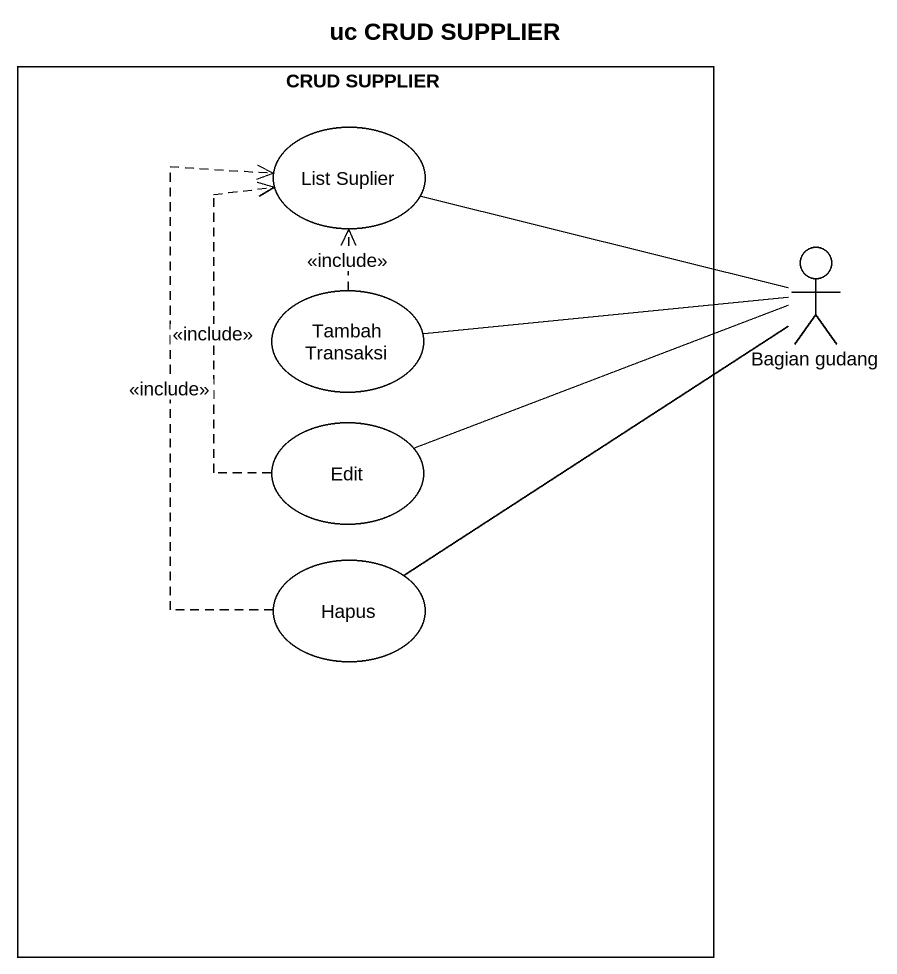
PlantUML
@startuml
title uc CRUD SUPPLIER
rectangle "CRUD SUPPLIER" as CRUD_SUPPLIER {
  usecase "List Suplier" as List_Suplier
  usecase "Tambah Transaksi" as Tambah_Transaksi
  usecase Edit
  usecase Hapus
}
actor "Bagian gudang" as Bagian_gudang
Tambah_Transaksi .up.> List_Suplier : <<include>>
Bagian_gudang -left- List_Suplier
Bagian_gudang -left- Tambah_Transaksi
Bagian_gudang -left- Edit
Bagian_gudang -- Hapus
Edit .up.> List_Suplier : <<include>>
Hapus .up.> List_Suplier : <<include>>
@enduml
